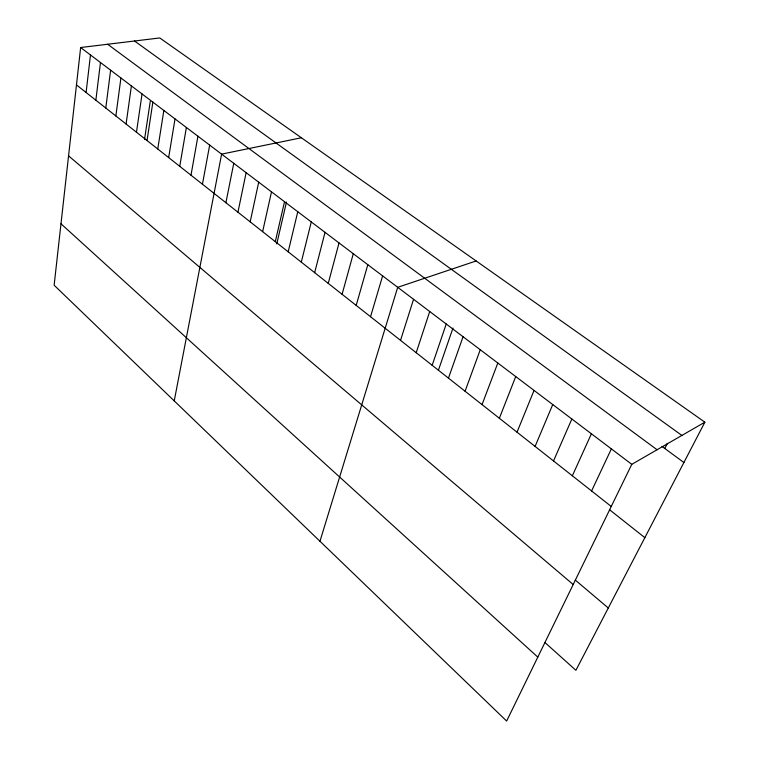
<?xml version="1.0" encoding="UTF-8"?>
<svg xmlns="http://www.w3.org/2000/svg" width="759" height="759" viewBox="0 0 759 759"><rect width="100%" height="100%" fill="white"/><g stroke="black" fill="none" stroke-linecap="round" stroke-linejoin="round"><path stroke-width="1.14" d="M80.644 47.523L54.136 285.223L506.642 721.05L631.792 464.337L704.864 422.175L159.779 37.95L80.644 47.523L631.792 464.337M86.099 92.503L90.482 54.961M95.862 100.207L100.473 62.523M105.786 108.025L110.624 70.198M115.852 115.966L120.928 77.987M126.089 124.03L131.402 85.909M136.478 132.218L142.047 93.955M144.523 139.523L150.235 101.488M147.037 140.538L152.863 102.133M157.758 148.992L163.849 110.453M168.659 157.587L175.025 118.897M179.741 166.316L186.382 127.484M190.993 175.196L197.928 136.222M202.444 184.209L209.674 145.102M174.238 400.894L221.609 154.134L301.389 137.768M225.907 202.71L233.763 163.318M237.947 212.197L246.125 172.672M250.185 221.846L258.696 182.179M262.633 231.656L271.494 191.856M275.299 241.647L284.521 201.704M276.779 243.867L286.475 202.065M288.192 251.798L297.775 211.733M301.304 262.14L311.275 221.941M314.662 272.671L325.023 232.339M328.249 283.382L339.026 242.927M342.091 294.293L353.286 253.715M356.189 305.403L367.811 264.701M370.544 316.721L382.621 275.897M319.966 541.252L397.707 287.31L476.149 260.963M400.534 340.355L413.56 299.293M416.198 352.698L429.727 311.522M432.165 365.288L446.235 324.008M438.408 370.231L452.971 328.059M448.455 378.134L463.066 336.74M465.077 391.236L480.257 349.738M482.041 404.604L497.809 363.011M499.356 418.256L515.731 376.568M517.031 432.184L534.042 390.411M535.086 446.415L552.742 404.556M553.52 460.941L571.859 419.006M572.352 475.789L591.394 433.787M591.593 490.959L611.365 448.892M664.799 448.484L667.398 443.322M704.864 422.175L575.91 670.301L544.848 642.446M134.542 41.005L681.886 435.429M661.99 446.425L683.897 462.506M107.645 44.259L657.076 449.755M76.479 84.923L611.261 506.462M609.534 509.725L644.846 537.657M575.256 580.056L608.291 607.997M68.566 155.861L573.197 584.525M60.995 223.791L537.808 657.133"/></g></svg>
